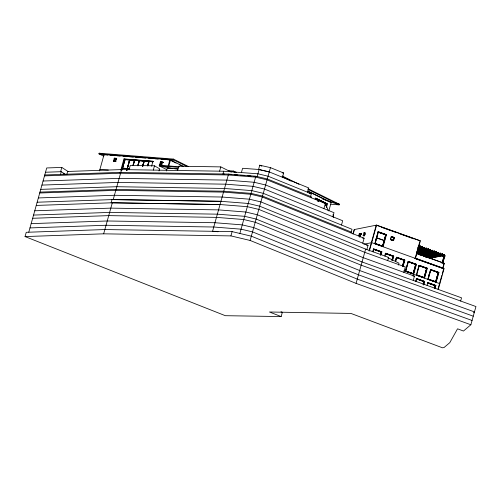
<?xml version="1.0" encoding="UTF-8"?>
<svg xmlns="http://www.w3.org/2000/svg" width="501" height="501" viewBox="0 0 501 501"><rect width="100%" height="100%" fill="white"/><g stroke="black" fill="none" stroke-linecap="round" stroke-linejoin="round"><path stroke-width="0.75" d="M172.757 161.748L173.352 159.074L188.489 166.557M280.967 311.741L282.345 312.28L281.149 316.563L225.331 315.693L25.05 236.578L26.246 232.295L104.847 229.546L232.107 231.619L251.327 236.171L357.263 279.095L472.061 320.471M28.776 232.201L46.712 167.954L61.798 167.428L68.086 171.524M60.602 171.711L61.798 167.428M60.508 174.429L61.272 171.693L65.844 174.667M66.883 174.204L67.648 171.467L121.605 169.576L223.734 171.242L257.934 173.803L268.073 176.208L311.334 193.743L310.57 196.48M173.352 159.074L99.142 153.212L98.96 153.851L103.776 156.237M99.505 170.897L104.07 154.54L169.895 159.738L183.717 166.57M113.445 161.147L114.284 158.147L116.539 158.322L115.706 161.322L113.445 161.147L115.931 161.529M114.034 161.435L114.873 158.435L116.376 158.554M114.241 161.535L115.08 158.541L116.583 158.66M114.416 161.623L115.255 158.629L116.758 158.748M114.554 161.378L115.268 158.811M116.645 158.955L115.355 158.855L114.46 161.335L115.844 161.485M120.772 170.321L123.96 158.911L152.999 161.203L151.603 166.194M25.05 236.578L103.651 233.823L112.318 202.773L220.039 204.527L247.331 206.681L258.804 209.405L364.734 252.322L405.309 266.945L403.812 272.3M37.149 202.222L113.22 199.561L120.591 173.221L44.501 175.882M121.605 169.576L120.841 172.319L44.752 174.981M121.561 169.895L124.549 159.199L152.824 161.435M121.856 169.682L124.755 159.305L153.03 161.535M121.993 169.789L122.394 168.355L127.047 168.724L127.386 168.824L126.985 170.259M132.915 165.299L134.5 160.364L129.671 159.913L127.285 168.593L122.451 168.142L124.855 159.531L152.886 161.779M122.081 169.833L124.931 159.393M122.169 169.877L122.394 168.355M122.632 168.23L125.031 159.619L129.508 159.9L127.285 168.593M124.342 162.343L125.131 159.468L123.96 158.911M126.647 170.158L127.047 168.724M126.734 170.202L127.135 168.768M127.191 168.549L129.596 159.944M126.822 170.246L127.21 168.737L129.534 168.918M126.897 170.215L127.298 168.781M127.354 168.561L129.759 159.957M127.267 168.518L129.847 160.001M129.07 169.701L130.266 165.418L154.502 165.812L159.594 168.806L158.999 170.947M133.097 165.386L134.481 160.289L139.134 160.658L137.731 165.681M133.166 165.355L134.569 160.333M133.253 165.399L134.656 160.376M137.819 165.725L139.222 160.702M137.907 165.768L139.297 160.671L144.125 161.128M138.069 165.781L139.472 160.758M142.547 166.063L143.95 161.04L148.935 161.504M142.635 166.107L144.037 161.084M142.722 166.15L144.113 161.053M142.798 166.119L144.2 161.097M142.885 166.163L144.288 161.14M147.557 165.725L148.759 161.416L152.974 161.823M147.645 165.768L148.922 161.428M147.732 165.812L149.01 161.472M147.895 165.825L149.098 161.516M153.306 170.096L154.502 165.812M179.483 166.789L159.387 165.205L159.205 165.844L166.839 169.62M159.581 164.785L160.414 161.792L163.263 162.261L161.009 162.08L160.17 165.079L159.581 164.785L161.836 164.967L162.675 161.967M160.376 165.18L161.216 162.186L162.719 162.305M162.781 162.6L161.491 162.499L160.596 164.979L161.316 162.412L163.251 162.562M160.552 165.267L161.391 162.268L163.101 162.493M166.407 170.954L167.24 167.979L178.08 168.837M168.029 166.426L169.895 159.738M168.824 165.975L170.49 160.026L167.39 159.781M177.554 170.49L178.751 166.207L220.803 166.896L231.287 172.081M219.607 171.173L220.803 166.896M223.734 171.242L222.97 173.985L224.523 174.104M311.202 197.738L311.453 196.843L267.302 178.951L255.836 176.233L228.544 174.079L212.568 231.299L218.023 231.731M229.552 171.398L233.422 171.705L233.598 171.066L236.378 172.438M241.401 172.569L242.597 168.286L259.13 169.52L269.269 171.924L308.773 187.938L307.576 192.221M103.651 233.823L230.911 235.902L232.107 231.619M239.86 233.453L255.836 176.233M282.483 177.285L283.679 173.002L270.465 167.641L259.769 165.198L258.572 169.482L269.269 171.924M259.13 169.52L257.17 176.546L254.057 176.314M32.665 218.286L108.736 215.624L216.457 217.378L243.743 219.532L255.216 222.25L361.152 265.173L475.95 306.549L470.865 324.754L356.067 283.378L250.131 240.455L270.465 167.641M315.229 199.467L315.636 198.008L327.435 203.838L326.414 207.495M318.01 201.44L318.592 200.074L318.204 201.452M318.11 201.446L318.492 200.062M323.903 208.61L325.337 203.469L267.052 179.846L255.585 177.129L228.293 174.974L120.002 173.24L120.253 172.338L228.544 174.079M325.775 205.278L326.358 203.913L315.38 198.528M325.875 205.285L326.257 203.907M325.969 205.291L326.37 203.757M325.951 205.961L326.564 203.769L315.267 198.264M326.176 205.98L326.79 203.788L315.686 198.296M328.863 210.733L331.148 202.554L308.19 191.207M332.864 216.764L334.004 212.693L265.618 184.988L254.151 182.27L226.859 180.116L119.157 178.362L43.067 181.018M341.494 225.024L342.684 220.741L264.484 189.059L253.011 186.341L225.719 184.186L118.017 182.427L41.934 185.088M350.982 232.921L351.996 229.283L263.288 193.342L251.815 190.624L224.523 188.47L116.821 186.71L40.738 189.372M352.898 233.98L354.126 229.59L376.595 225.106L420.358 240.849L415.454 258.41L415.104 258.478L417.759 248.966M353.249 233.904L354.476 229.514M358.66 235.89L359.273 233.698L361.152 233.322L360.131 236.979M359.261 236.91L360.075 233.986L361.321 233.735M359.536 237.011L360.357 234.086L361.603 233.835M359.824 236.447L360.419 234.293L361.553 234.067M363.926 232.771L363.093 235.764L364.327 235.52L365.166 232.52L363.926 232.771L364.728 233.059L363.889 236.052M364.321 235.921L365.035 233.353M364.615 235.326L364.978 234.042M364.622 235.495L365.035 233.992M362.737 243.173L364.114 238.244L262.267 196.981L250.801 194.263L223.509 192.108L115.787 190.355L39.717 193.01M356.067 283.378L365.636 249.11L388.582 257.382L387.686 260.595M38.345 197.939L114.416 195.277L222.137 197.031L249.423 199.191L260.896 201.909L368.035 245.315L366.838 249.598L259.7 206.193L248.227 203.469L220.941 201.314L113.22 199.561M369.037 250.982L376.238 225.174L420.358 240.849M369.387 250.913L376.595 225.106M375.543 240.63L376.157 238.438M374.936 243.423L378.117 231.838L378.474 231.769L386.465 234.643L383.202 246.335L382.495 246.479L385.757 234.787L386.465 234.643M374.986 243.417L376.339 238.582M382.119 246.148L374.854 243.53L375.205 243.461L378.474 231.769M373.07 251.909L373.89 248.972L381.881 251.846L381.061 254.79M385.676 234.894L384.186 240.405L376.483 237.693L378.03 232.17L385.62 234.9M380.253 254.915L381.092 252.097M382.62 246.454L385.883 234.762M380.359 254.89L381.142 252.084L373.552 249.354M382.726 246.429L385.989 234.737L377.886 231.882M380.478 254.903L381.299 251.965M382.845 246.404L386.114 234.712L378.117 231.838M380.585 254.884L381.405 251.94L373.301 249.091M380.71 254.859L381.53 251.922L373.533 249.041L373.89 248.972M384.943 255.053L385.444 253.631M384.956 256.186L385.776 253.249L393.773 256.124L392.54 260.533M392.916 240.655L393.623 240.518L394.462 237.518L393.755 237.662L393.003 240.323C388.663 240.987 390.861 234.443 393.617 237.775M393.667 237.768L393.003 240.323M393.874 237.637L393.041 240.637L390.943 239.879M393.147 240.612L393.98 237.612L391.081 236.629M391.951 259.894L392.984 256.374M392.039 259.938L393.034 256.362L385.338 253.65M392.164 259.913L393.191 256.243M392.064 260.626L393.298 256.218L385.194 253.368M392.189 260.601L393.417 256.193L385.426 253.318L385.776 253.249M395.571 260.276L396.191 258.071M396.31 258.046L395.446 261.153L396.335 258.322M395.64 261.647L396.873 257.238L404.864 260.113L403.017 266.726M398.452 265.092L398.99 263.163L387.887 257.677M402.453 265.987L404.125 260.351L402.516 266.131M402.641 266.106L404.282 260.232M402.748 266.087L404.388 260.207L396.285 257.357M402.873 266.062L404.514 260.188L396.516 257.307L396.873 257.238M407.877 262.499L405.472 270.935L413.175 273.646M407.927 262.493L405.578 270.916L413.788 273.834L416.456 264.284L408.465 261.409L408.108 261.478L416.106 264.353L413.438 273.903L405.315 271.054M408.465 261.409L405.797 270.96L405.441 271.028M418.166 247.507L419.8 241.651M419.043 246.523L418.742 247.594L444.788 256.813L445.088 255.742L419.043 246.523L424.936 248.64M417.32 253.487L419.212 247.613L417.583 253.437M419.011 247.538L419.306 246.467M418.122 252.98L419.343 248.609M418.11 247.225L420.352 246.774L420.564 246.004L420.114 246.686L417.872 247.137M417.978 254.383L419.544 247.882M413.068 273.665L415.667 264.534M413.081 273.978L415.717 264.522L408.127 261.791M413.206 273.953L415.874 264.403M413.312 273.928L415.98 264.378L407.877 261.522M422.349 247.494L422.324 246.636L422.111 247.406L418.373 248.152M413.25 280.416L414.446 276.132L363.244 257.677L257.307 214.76L245.841 212.036L218.549 209.881L110.827 208.128L34.757 210.789M417.145 272.043L417.771 269.807M418.128 268.536L418.792 266.131M416.613 274.141L418.823 266.407M424.109 248.127L424.322 247.356L424.347 248.214M416.688 274.88L419.356 265.323L427.347 268.204L424.679 277.754L416.331 274.949M415.598 281.706L416.381 278.9L423.978 281.631L416.381 278.9M415.899 281.456L416.719 278.518L424.716 281.393L423.689 285.069M426.107 248.847L426.32 248.076L426.345 248.928M428.342 249.648L428.324 248.79L428.104 249.561L416.895 251.796M430.102 250.281L430.321 249.511L430.346 250.368M418.911 265.73L426.608 268.436L424.065 277.56L416.362 274.849M424.178 277.159L426.432 269.075M426.764 268.317L424.096 277.867L417.558 275.519M424.203 277.848L426.871 268.298L418.773 265.442M424.328 277.823L426.996 268.273L418.999 265.398L419.356 265.323M432.344 251.089L432.319 250.231L432.1 251.001L417.903 253.832M423.088 284.462L423.871 281.656M423.188 284.474L424.009 281.537L424.716 281.393M423.314 284.449L424.134 281.512L416.738 278.919M423.42 284.43L424.241 281.487M423.539 284.405L424.36 281.462L416.243 278.612M434.104 251.721L434.317 250.951L434.342 251.809M428.624 276.201L429.238 273.997M428.13 278.381L430.303 270.596M430.409 270.578L428.011 279.013L436.271 281.919L438.939 272.369L430.591 269.563L438.588 272.444L435.92 281.994M428.28 279.044L430.948 269.494M436.34 252.523L436.315 251.671L436.102 252.441L421.898 255.272M427.09 285.482L427.91 282.545L435.908 285.42L435.087 288.357M438.099 253.155L438.312 252.385L438.337 253.243M440.097 253.875L440.31 253.105L440.335 253.963M442.095 254.596L442.308 253.825L442.333 254.683M430.503 269.895L438.2 272.607L435.563 282.063L436.271 281.919M435.688 282.038L438.356 272.488M435.795 282.019L438.463 272.469L430.359 269.613M434.279 288.488L435.118 285.67L435.908 285.42M434.386 288.463L435.169 285.658L427.578 282.927M434.505 288.476L435.325 285.539L427.328 282.658M434.611 288.451L435.432 285.514M434.73 288.432L435.551 285.489L427.434 282.639M441.895 263.131L443.992 256.525L442.164 263.075M444.093 255.316L444.312 254.546L444.331 255.404M442.696 262.618L444.587 256.737L442.759 263.294M442.652 268.43L444.086 263.288L416.419 253.337M442.884 268.473L444.318 263.332L416.494 253.324M438.049 288.958L439.296 284.493M439.703 283.002L441.801 275.506M442.22 274.009L443.473 269.507M438.193 289.634L444.036 268.686L371.692 242.666L363.832 244.237M460.644 301.032L461.54 297.819L362.048 261.96L256.111 219.043L244.645 216.319L217.353 214.165L109.631 212.411L33.561 215.073M470.865 324.754L463.469 331.042L457.545 328.8L449.773 342.684L443.98 347.569L442.452 347.788L350.963 313.438L269.457 311.998L281.149 316.563M473.47 312.737L474.453 311.904L359.655 270.527L253.719 227.604L242.252 224.886L214.96 222.732L107.239 220.979L31.168 223.64M375.537 225.763L377.04 225.463M381.881 251.846L381.173 251.99L373.182 249.116M418.83 246.216L420.326 245.916M419.074 246.304L420.564 246.004M417.84 247.532L422.324 246.636M420.32 247.168L422.568 246.724M417.865 248.39L420.853 247.795M418.348 248.546L420.589 248.101M422.08 247.801L424.322 247.356M417.84 248.784L419.331 248.483M423.069 247.738L424.566 247.444M417.383 249.467L421.867 248.571M417.621 249.554L422.105 248.659M417.352 249.861L422.587 248.822M424.078 248.521L426.32 248.076M419.087 249.648L420.583 249.354M424.322 248.609L426.564 248.158M417.884 250.481L423.865 249.291M418.874 250.419L424.854 249.229M417.108 251.026L428.324 248.79M419.594 250.669L423.326 249.924M427.065 249.179L428.562 248.878M393.066 256.268L393.773 256.124M417.133 251.884L426.852 249.949M416.87 252.197L426.583 250.256M428.079 249.961L430.321 249.511M420.095 251.684L426.821 250.343M428.317 250.043L430.559 249.598M416.65 252.967L427.86 250.732M416.888 253.049L428.104 250.813M416.625 253.362L432.319 250.231M416.863 253.443L427.328 251.358M430.315 250.763L432.557 250.318M418.141 253.919L430.847 251.383M418.623 254.076L430.578 251.696M432.075 251.396L434.317 250.951M418.861 254.164L430.822 251.778M432.313 251.483L434.555 251.039M419.155 254.702L431.862 252.166M420.139 254.64L432.1 252.254M419.876 254.946L436.315 251.671M420.114 255.034L431.323 252.798M434.311 252.203L436.553 251.752M421.391 255.504L434.843 252.823M422.619 255.516L434.574 253.13M436.822 252.686L438.312 252.385M422.857 255.604L428.837 254.408M430.334 254.113L434.066 253.368M437.06 252.773L438.55 252.473M423.151 256.136L435.857 253.606M424.886 255.93L436.095 253.694M404.157 260.257L404.864 260.113M424.616 256.236L440.31 253.105M425.606 256.174L429.338 255.429M430.835 255.128L434.574 254.383M438.312 253.638L440.554 253.193M425.894 256.706L437.855 254.326M425.387 256.944L438.845 254.264M425.869 257.101L442.308 253.825M426.107 257.188L429.845 256.443M431.342 256.149L438.068 254.802M441.055 254.207L442.552 253.913M427.146 257.577L439.853 255.04M428.881 257.364L440.091 255.128M428.612 257.671L440.573 255.291M442.07 254.99L444.312 254.546M428.856 257.758L440.066 255.523M442.308 255.078L444.55 254.627M429.144 258.297L441.851 255.76M430.134 258.234L442.84 255.698M445.088 255.742L426.407 249.172M444.788 256.813L419.481 247.857M415.611 264.541L416.456 264.284M426.639 268.342L427.347 268.204M444.036 268.686L415.053 258.466M438.939 272.369L438.231 272.513L430.966 269.895M438.2 272.607L435.657 281.731L427.954 279.019M427.56 282.614L427.91 282.545M439.496 283.748L439.853 283.679L403.887 270.747M45.516 172.238L61.272 171.693M39.967 192.115L116.057 189.453M36.254 205.435L112.318 202.773M29.972 227.917L106.043 225.262L213.764 227.016L241.056 229.17L252.523 231.888L358.459 274.811L473.257 316.187M116.038 189.453L223.759 191.207L251.051 193.361L262.524 196.085L351.232 232.026M220.941 201.314L112.017 199.605L111.122 202.817L220.039 204.527M228.412 174.392L231.518 174.624M234.631 174.855L237.737 175.093M240.849 175.325L244.732 175.613M247.845 175.851L250.951 176.083M107.759 155.072L104.07 154.54M110.082 155.26L113.959 155.567M116.971 155.805L120.152 156.055M123.19 156.293L126.346 156.544M129.408 156.782L133.316 157.095M135.639 157.276L139.516 157.583M141.833 157.765L145.741 158.072M148.803 158.316L151.96 158.566M154.997 158.804L158.178 159.055M161.197 159.293L164.397 159.55M127.223 159.575L138.896 160.583M140.217 160.596L145.008 161.065M146.33 161.084L153.206 161.623M116.558 158.911L115.355 158.855M282.195 172.883L283.679 173.002M160.596 164.979L161.886 165.079M228.187 170.634L233.598 171.066M178.531 167.372L159.205 165.844L172.964 168.655M168.474 168.323L171.699 168.574M174.692 168.812L177.893 169.062M122.451 168.142L129.678 168.749M127.442 168.605L129.772 168.793M122.482 168.399L129.709 169.006M108.335 170.064L99.924 169.401L100.513 169.695M309.029 193.561L311.334 193.743M318.736 200.143L322.619 202.066M331.148 202.554L307.545 191.157M337.793 204.107L339.334 204.226L339.158 204.871L330.685 204.201M327.435 203.838L326.145 203.738L315.041 198.246M366.475 245.196L368.035 245.315M412.912 275.97L414.446 276.132M362.574 238.069L364.114 238.244M159.387 165.205L160.915 165.518M99.142 153.212L100.645 153.519M104.972 155.078L98.96 153.851L173.177 159.713L186.936 166.52M230.911 235.902L250.131 240.455M335.72 202.949L339.334 204.226L308.027 188.745M322.538 198.991L339.158 204.871L307.846 189.384M381.831 227.385L395.596 232.339M399.942 233.898L413.707 238.852M394.462 237.518L391.663 236.51L390.473 239.578L393.266 240.586L394.105 237.587L391.306 236.585M378.493 232.17L385.031 234.524M391.657 236.904L393.755 237.662M390.605 239.465L393.623 240.518M376.426 237.912L384.123 240.618L382.582 246.148L374.886 243.436M428.881 257.145L432.081 258.297M359.273 233.698L360.87 234.274M375.205 243.461L383.202 246.335M415.104 258.046L442.771 267.997M374.729 243.555L381.994 246.173M414.978 258.478L441.926 268.167M385.801 253.65L392.339 256.005M397.619 257.902L403.43 259.994M408.484 261.81L415.022 264.165M419.375 265.73L425.913 268.079M396.429 257.639L404.125 260.351M416.469 274.83L424.679 277.754M427.804 279.145L435.194 281.731M405.209 271.079L412.48 273.69M428.424 279.426L434.962 281.775M427.472 282.946L435.118 285.67M282.282 176.014L298.978 184.268M259.769 165.198L261.804 166.2M282.101 176.653L291.15 181.13M315.286 198.515L318.398 200.056M323.051 202.354L326.164 203.894M233.422 171.705L235.501 172.739M169.839 159.976L176.108 163.075M179.59 164.798L183.072 166.52M160.414 161.792L161.598 162.374M167.24 167.979L167.829 168.273M114.284 158.147L115.462 158.729M63.113 173.352L64.372 174.173M325.337 203.469L328.437 210.902M333.059 214.478L333.685 217.472M373.301 250.068L372.907 251.471L373.351 250.055"/></g></svg>
